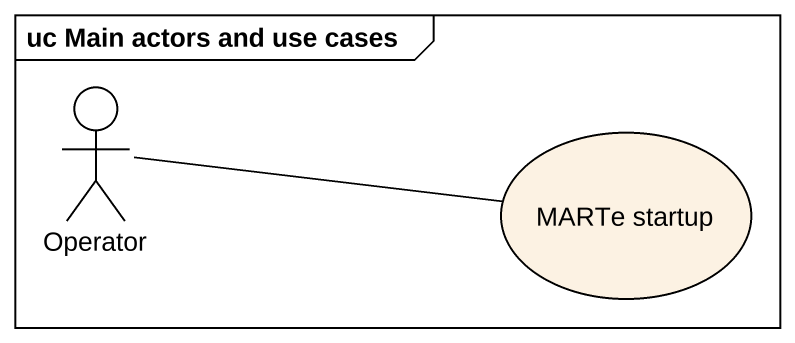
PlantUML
@startuml
mainframe uc Main actors and use cases
actor Operator
usecase "MARTe startup" as MARTe_startup
Operator -right- MARTe_startup
@enduml
